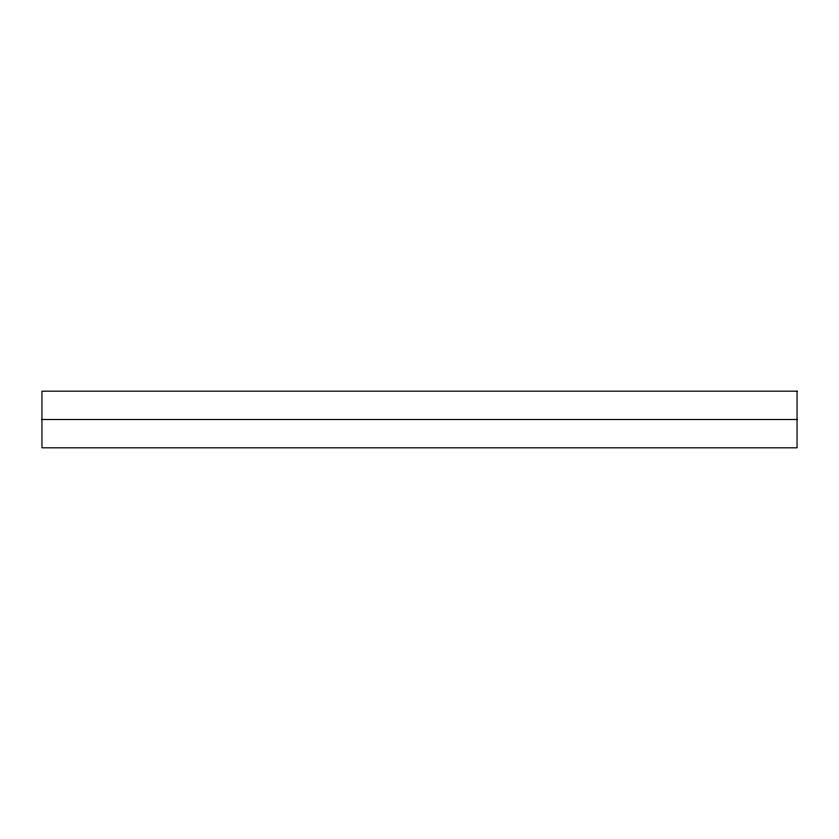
<?xml version="1.0" encoding="UTF-8"?>
<svg xmlns="http://www.w3.org/2000/svg" width="839" height="839" viewBox="0 0 839 839"><rect width="100%" height="100%" fill="white"/><g stroke="black" fill="none" stroke-linecap="round" stroke-linejoin="round"><path stroke-width="1.26" d="M41.95 419.5L797.05 419.5M797.05 391.184L41.95 391.184L41.95 447.816L797.05 447.816L797.05 391.184"/></g></svg>
